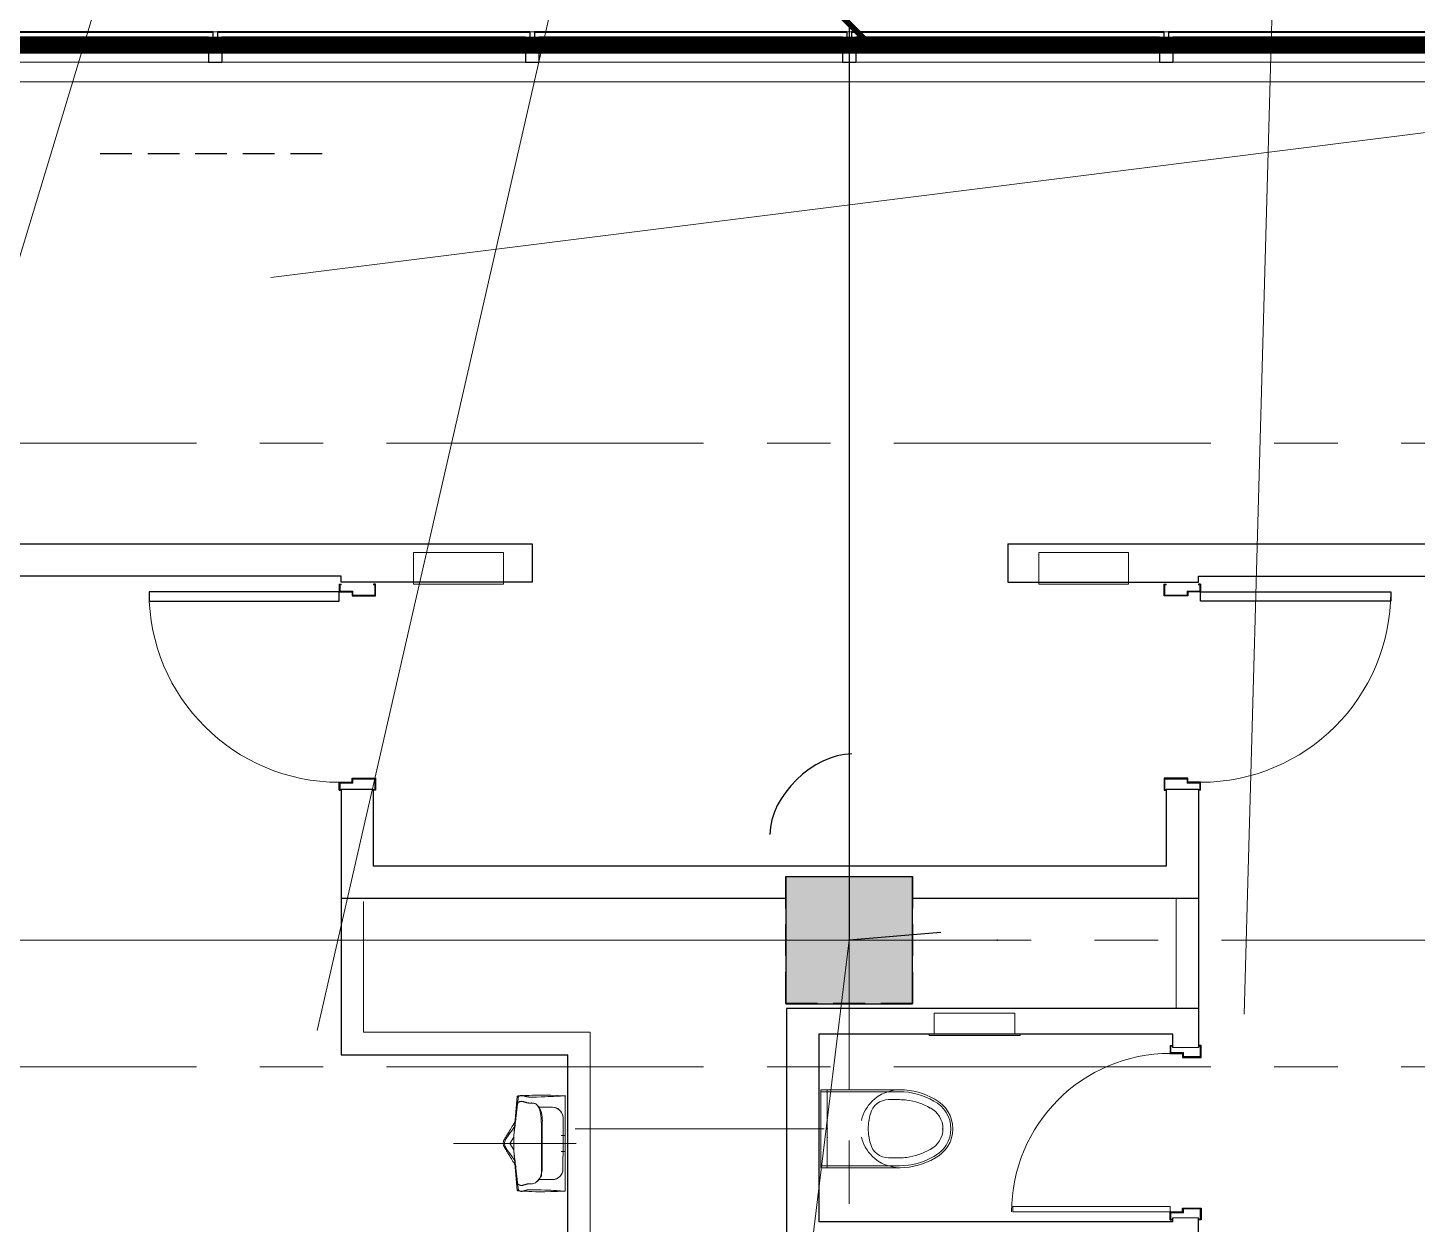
# Model space of a CAD drawing. Header units: inches. Extents: x -26500 to -19489, y -3216 to 2257.
# Drawn here: x -21936.5 to -21673.5, y 873.4 to 1099.7 of the extents above; entities that cross this region are included whole.
import ezdxf

# ---------------------------------------------------------------- set-up
doc = ezdxf.new("R2010")
doc.units = ezdxf.units.IN
doc.header["$LTSCALE"] = 48
doc.header["$MEASUREMENT"] = 0
for name, pattern in [('A113$0$CENTER', [2, 1.25, -0.25, 0.25, -0.25]), ('DASHED2', [0.375, 0.25, -0.125]), ('M2113$0$HIDDEN', [0.375, 0.25, -0.125]), ('NB - PH Mezzanine_plan$0$HIDDEN2', [0.1875, 0.125, -0.0625])]:
    doc.linetypes.add(name, pattern=pattern)
for name, color, linetype in [('A-Detl-Iden', 5, 'Continuous'), ('A113$0$A-ANNO-IDEN', 8, 'Continuous'), ('A113$0$A-ANNO-PATT-13-14', 8, 'Continuous'), ('A113$0$A-COLS-COLS13-14', 8, 'Continuous'), ('A113$0$A-DOOR', 8, 'Continuous'), ('A113$0$A-DOOR-FRAM', 8, 'Continuous'), ('A113$0$A-FLOR-PFIX', 8, 'Continuous'), ('A113$0$A-FLOR-SPCL', 8, 'Continuous'), ('A113$0$A-GLAZ', 8, 'Continuous'), ('A113$0$A-GRID-GRDP0-15', 8, 'Continuous'), ('A113$0$A-WALL-FULL-INTR', 8, 'Continuous'), ('A113$0$A-WALL-INTR', 8, 'Continuous'), ('A113$0$Level 25', 8, 'Continuous'), ('M2113$0$M-CONT-WIRE', 12, 'M2113$0$HIDDEN'), ('M2113$0$M-HVAC-FLEX', 8, 'Continuous'), ('NB - PH Mezzanine_plan$0$STCCOLS1', 1, 'NB - PH Mezzanine_plan$0$HIDDEN2'), ('NB - PH Mezzanine_plan$0$STPTREINF', 1, 'NB - PH Mezzanine_plan$0$HIDDEN2'), ('NB - PH Mezzanine_plan$0$STREINFB', 1, 'NB - PH Mezzanine_plan$0$HIDDEN2'), ('XREF', 7, 'Continuous')]:
    doc.layers.add(name, color=color, linetype=linetype)
doc.styles.add('NB - PH Mezzanine_plan$0$ROMANS', font='romans.shx', dxfattribs={"width": 0.8})
doc.dimstyles.new('NB - PH Mezzanine_plan$0$tce_96', dxfattribs={"dimscale": 96, "dimtxt": 0.09375, "dimasz": 0.075, "dimexe": 0.075, "dimexo": 0.0625, "dimgap": 0.03125, "dimtad": 1, "dimdec": 3, "dimzin": 3, "dimdsep": 46, "dimlunit": 4, "dimtxsty": 'NB - PH Mezzanine_plan$0$ROMANS', "dimblk": 'NB - PH Mezzanine_plan$0$_ArchTick', "dimcen": 0, "dimdle": 0.075, "dimclrd": 3, "dimclre": 3, "dimclrt": 10, "dimadec": 0, "dimazin": 1, "dimtfac": 1, "dimtdec": 3, "dimtmove": 0, "dimatfit": 3, "dimldrblk": 'NB - PH Mezzanine_plan$0$_ArchTick', "dimfxl": 1, "dimtolj": 1, "dimtzin": 3, "dimlwd": -1, "dimlwe": -1, "dimarcsym": 0})

# ---------------------------------------------------------------- blocks, each defined once
blk = doc.blocks.new('A113$0$roof5win_22')
at = {"layer": 'A113$0$A-GLAZ', "linetype": 'Continuous', "lineweight": 30}
for p, q in [((0.8125, 5.75), (0.8125, 4.75)), ((1.6875, 5.75), (1.6875, 4.75)), ((0, 4.75), (0, 0)), ((0, 4.75), (2.5, 4.75)), ((2.5, 4.75), (2.5, 0)), ((0, 0), (2.5, 0))]:
    blk.add_line(p, q, dxfattribs=at)
at = {"layer": 'A113$0$A-GLAZ', "linetype": 'Continuous', "lineweight": 0}
for p, q in [((1.6875, 5.75), (0.8125, 5.75)), ((2.5, 0), (60, 0))]:
    blk.add_line(p, q, dxfattribs=at)
at = {"layer": 'A113$0$A-GLAZ', "linetype": 'Continuous', "lineweight": 40}
for p, q in [((1.6875, 5.75), (60.8125, 5.75)), ((2.5, 4.75), (60, 4.75))]:
    blk.add_line(p, q, dxfattribs=at)
blk = doc.blocks.new('A113$0$36D478_16')
at = {"layer": 'A113$0$A-DOOR', "linetype": 'Continuous', "lineweight": 0, "extrusion": (0, 0, -1)}
blk.add_arc((6.51, -0.85), 36, 270, 360, dxfattribs=at)
at = {"layer": 'A113$0$A-DOOR', "linetype": 'Continuous', "lineweight": 30}
blk.add_3dface([(-42.51, -0.85), (-42.51, -2.6), (-6.51, -2.6), (-6.51, -0.85)], dxfattribs=at)
at = {"layer": 'A113$0$A-DOOR-FRAM', "linetype": 'Continuous', "lineweight": 30}
for p, q in [((-6.51, 0.65), (-6.51, -0.85)), ((-6.51, 0.65), (-6.14, 0.65)), ((0.37, 0.65), (0, 0.65)), ((0.37, -1.6), (0.37, 0.65)), ((-6.51, -0.85), (-4.09, -0.85)), ((-4.09, -0.85), (-4.09, -1.6)), ((-4.09, -1.6), (0.37, -1.6)), ((-4.09, -36.85), (-4.09, -36.1)), ((-4.09, -36.1), (0.36, -36.1)), ((0.36, -36.1), (0.36, -38.35)), ((-6.51, -38.35), (-6.51, -36.85)), ((-6.51, -36.85), (-4.09, -36.85)), ((-6.51, -38.35), (-6.14, -38.35)), ((0.36, -38.35), (-0.01, -38.35))]:
    blk.add_line(p, q, dxfattribs=at)
at = {"layer": 'A113$0$A-DOOR-FRAM', "linetype": 'Continuous', "lineweight": 13}
for p, q in [((-6.36, 0.5), (-6.36, -0.7)), ((-6.36, 0.5), (-6.14, 0.5)), ((-6.14, 0.65), (-6.14, 0.5)), ((0, 0.5), (0, 0.65)), ((0.22, 0.5), (0, 0.5)), ((0.22, -1.45), (0.22, 0.5)), ((-6.36, -0.7), (-3.94, -0.7)), ((-3.94, -0.7), (-3.94, -1.45)), ((-3.94, -1.45), (0.22, -1.45)), ((-3.94, -37), (-3.94, -36.25)), ((-3.94, -36.25), (0.21, -36.25)), ((0.21, -36.25), (0.21, -38.2)), ((-6.36, -38.2), (-6.36, -37)), ((-6.36, -37), (-3.94, -37)), ((-6.36, -38.2), (-6.14, -38.2)), ((-6.14, -38.35), (-6.14, -38.2)), ((0.21, -38.2), (-0.01, -38.2)), ((-0.01, -38.2), (-0.01, -38.35))]:
    blk.add_line(p, q, dxfattribs=at)
blk = doc.blocks.new('A113$0$36D478_17')
at = {"layer": 'A113$0$A-DOOR', "linetype": 'Continuous', "lineweight": 0}
blk.add_arc((6.53, -0.85), 36, 270, 360, dxfattribs=at)
at = {"layer": 'A113$0$A-DOOR', "linetype": 'Continuous', "lineweight": 30}
blk.add_3dface([(42.53, -0.85), (42.53, -2.6), (6.53, -2.6), (6.53, -0.85)], dxfattribs=at)
at = {"layer": 'A113$0$A-DOOR-FRAM', "linetype": 'Continuous', "lineweight": 30}
for p, q in [((-0.37, -1.6), (-0.37, 0.65)), ((-0.37, 0.65), (0, 0.65)), ((6.53, 0.65), (6.16, 0.65)), ((6.53, 0.65), (6.53, -0.85)), ((4.11, -1.6), (-0.37, -1.6)), ((6.53, -0.85), (4.11, -0.85)), ((4.11, -0.85), (4.11, -1.6)), ((-0.36, -36.1), (-0.36, -38.35)), ((4.11, -36.1), (-0.36, -36.1)), ((4.11, -36.85), (4.11, -36.1)), ((-0.36, -38.35), (0.01, -38.35)), ((6.53, -36.85), (4.11, -36.85)), ((6.53, -38.35), (6.16, -38.35)), ((6.53, -38.35), (6.53, -36.85))]:
    blk.add_line(p, q, dxfattribs=at)
at = {"layer": 'A113$0$A-DOOR-FRAM', "linetype": 'Continuous', "lineweight": 13}
for p, q in [((-0.22, -1.45), (-0.22, 0.5)), ((-0.22, 0.5), (0, 0.5)), ((0, 0.5), (0, 0.65)), ((6.16, 0.65), (6.16, 0.5)), ((6.38, 0.5), (6.16, 0.5)), ((6.38, 0.5), (6.38, -0.7)), ((3.96, -1.45), (-0.22, -1.45)), ((6.38, -0.7), (3.96, -0.7)), ((3.96, -0.7), (3.96, -1.45)), ((3.96, -36.25), (-0.21, -36.25)), ((-0.21, -36.25), (-0.21, -38.2)), ((3.96, -37), (3.96, -36.25)), ((-0.21, -38.2), (0.01, -38.2)), ((0.01, -38.2), (0.01, -38.35)), ((6.38, -37), (3.96, -37)), ((6.16, -38.35), (6.16, -38.2)), ((6.38, -38.2), (6.16, -38.2)), ((6.38, -38.2), (6.38, -37))]:
    blk.add_line(p, q, dxfattribs=at)
blk = doc.blocks.new('A113$0$WASHBR_2')
at = {"layer": 'A113$0$A-FLOR-PFIX', "linetype": 'Continuous', "lineweight": 13}
for p, q in [((-8.85, 9.04), (-9.75, 1.56)), ((-9.06, 8.94), (-9.75, 1.56)), ((-9.08, 8.96), (-9.06, 8.97)), ((-9.08, 8.95), (-9.08, 8.96)), ((-9.07, 8.95), (-9.08, 8.95)), ((-9.06, 8.94), (-9.07, 8.95)), ((-9.06, 8.97), (-9.05, 8.98)), ((-9.04, 8.94), (-9.06, 8.94)), ((-9.05, 8.98), (-9.02, 9)), ((-9.02, 8.94), (-9.04, 8.94)), ((-9.02, 9), (-8.99, 9.01)), ((-8.99, 8.94), (-9.02, 8.94)), ((-8.99, 9.01), (-8.95, 9.02)), ((-8.96, 8.94), (-8.99, 8.94)), ((-8.93, 8.95), (-8.96, 8.94)), ((-8.95, 9.02), (-8.9, 9.03)), ((-8.89, 8.95), (-8.93, 8.95)), ((-8.9, 9.03), (-8.85, 9.04)), ((-8.86, 8.96), (-8.89, 8.95)), ((-8.82, 8.97), (-8.86, 8.96)), ((-8.85, 9.04), (-8.78, 9.04)), ((-8.79, 8.98), (-8.82, 8.97)), ((-8.75, 9), (-8.79, 8.98)), ((-8.78, 9.04), (-8.7, 9.05)), ((-8.71, 9.01), (-8.75, 9)), ((-8.67, 9.03), (-8.71, 9.01)), ((-8.71, 7.89), (-8.67, 7.9)), ((-8.7, 9.05), (-8.59, 9.06)), ((-8.63, 9.04), (-8.67, 9.03)), ((-8.67, 7.9), (-8.63, 7.92)), ((-8.59, 9.06), (-8.63, 9.04)), ((-8.63, 7.92), (-8.59, 7.93)), ((-8.55, 9.07), (-8.59, 9.06)), ((-8.59, 9.06), (-8.45, 9.06)), ((-8.59, 7.93), (-8.55, 7.95)), ((-8.51, 9.09), (-8.55, 9.07)), ((-8.55, 7.95), (-8.51, 7.96)), ((-8.47, 9.1), (-8.51, 9.09)), ((-8.51, 7.96), (-8.47, 7.98)), ((-8.42, 9.11), (-8.47, 9.1)), ((-8.47, 7.98), (-8.42, 7.99)), ((-8.45, 9.06), (-8.26, 9.07)), ((-8.38, 9.12), (-8.42, 9.11)), ((-8.42, 7.99), (-8.38, 8)), ((-8.33, 9.13), (-8.38, 9.12)), ((-8.38, 8), (-8.33, 8.01)), ((-8.29, 9.14), (-8.33, 9.13)), ((-8.33, 8.01), (-8.29, 8.01)), ((-8.24, 9.14), (-8.29, 9.14)), ((-8.29, 8.01), (-8.24, 8.01)), ((-8.26, 9.07), (-8.02, 9.08)), ((-8.19, 9.14), (-8.24, 9.14)), ((-8.24, 8.01), (-8.2, 8.01)), ((-8.2, 8.01), (-8.15, 8.01)), ((-8.15, 9.13), (-8.19, 9.14)), ((-8.1, 9.12), (-8.15, 9.13)), ((-8.15, 8.01), (-8.1, 8)), ((-8.05, 9.11), (-8.1, 9.12)), ((-8.1, 8), (-8.05, 7.99)), ((-8, 9.1), (-8.05, 9.11)), ((-8.05, 7.99), (-8, 7.98)), ((-8.02, 9.08), (-7.71, 9.1)), ((-7.95, 9.09), (-8, 9.1)), ((-8, 7.98), (-7.95, 7.96)), ((-7.9, 9.07), (-7.95, 9.09)), ((-7.95, 7.96), (-7.9, 7.95)), ((-7.85, 9.06), (-7.9, 9.07)), ((-7.9, 7.95), (-7.85, 7.93)), ((-7.8, 9.04), (-7.85, 9.06)), ((-7.85, 7.93), (-7.8, 7.92)), ((-7.75, 9.03), (-7.8, 9.04)), ((-7.8, 7.92), (-7.75, 7.9)), ((-7.69, 9.01), (-7.75, 9.03)), ((-7.75, 7.9), (-7.69, 7.88)), ((-7.71, 9.1), (-7.32, 9.12)), ((-7.64, 8.99), (-7.69, 9.01)), ((-7.58, 8.98), (-7.64, 8.99)), ((-7.53, 8.96), (-7.58, 8.98)), ((-7.47, 8.95), (-7.53, 8.96)), ((-7.41, 8.93), (-7.47, 8.95)), ((-7.36, 8.91), (-7.41, 8.93)), ((-7.3, 8.9), (-7.36, 8.91)), ((-7.32, 9.12), (-6.84, 9.14)), ((-7.24, 8.88), (-7.3, 8.9)), ((-7.18, 8.87), (-7.24, 8.88)), ((-7.11, 8.86), (-7.18, 8.87)), ((-7.04, 8.84), (-7.11, 8.86)), ((-6.97, 8.84), (-7.04, 8.84)), ((-6.9, 8.83), (-6.97, 8.84)), ((-6.81, 8.82), (-6.9, 8.83)), ((-6.84, 9.14), (-6.27, 9.17)), ((-6.72, 8.81), (-6.81, 8.82)), ((-6.61, 8.81), (-6.72, 8.81)), ((-6.47, 8.81), (-6.61, 8.81)), ((-6.29, 8.81), (-6.47, 8.81)), ((-6.07, 8.81), (-6.29, 8.81)), ((-6.27, 9.17), (-5.58, 9.19)), ((-5.79, 8.8), (-6.07, 8.81)), ((-5.46, 8.8), (-5.79, 8.8)), ((-5.58, 9.19), (-4.77, 9.2)), ((-4.55, 8.84), (-5.46, 8.8)), ((-4.77, 9.2), (-3.82, 9.2)), ((-3.84, 8.88), (-4.55, 8.84)), ((-3.25, 8.9), (-3.84, 8.88)), ((-3.82, 9.2), (-2.71, 9.18)), ((-2.72, 8.93), (-3.25, 8.9)), ((-2.2, 8.95), (-2.72, 8.93)), ((-2.71, 9.18), (-1.44, 9.13)), ((-1.61, 8.97), (-2.2, 8.95)), ((-0.89, 9.01), (-1.61, 8.97)), ((-1.44, 9.13), (0.01, 9.05)), ((0.01, 9.05), (-0.89, 9.01)), ((0.01, 9.05), (-0.01, -8.95)), ((0.01, 9.05), (0.01, 3.8)), ((-9.02, 7.76), (-9.01, 7.78)), ((-9.02, 7.72), (-9.02, 7.76)), ((-9.01, 7.67), (-9.02, 7.72)), ((-9.01, 7.78), (-8.99, 7.8)), ((-8.99, 7.61), (-9.01, 7.67)), ((-8.99, 7.8), (-8.96, 7.81)), ((-8.95, 7.52), (-8.99, 7.61)), ((-8.96, 7.81), (-8.93, 7.82)), ((-8.93, 7.82), (-8.9, 7.83)), ((-8.9, 7.83), (-8.86, 7.84)), ((-8.86, 7.84), (-8.82, 7.85)), ((-8.82, 7.85), (-8.79, 7.86)), ((-8.79, 7.86), (-8.75, 7.87)), ((-8.75, 7.87), (-8.71, 7.89)), ((-7.69, 7.88), (-7.64, 7.87)), ((-7.64, 7.87), (-7.58, 7.85)), ((-7.58, 7.85), (-7.53, 7.84)), ((-7.53, 7.84), (-7.47, 7.82)), ((-7.47, 7.82), (-7.42, 7.81)), ((-7.42, 7.81), (-7.36, 7.79)), ((-7.36, 7.79), (-7.3, 7.78)), ((-7.3, 7.78), (-7.24, 7.76)), ((-7.24, 7.76), (-7.18, 7.75)), ((-7.18, 7.75), (-7.12, 7.73)), ((-7.12, 7.73), (-7.06, 7.72)), ((-7.06, 7.72), (-7, 7.71)), ((-7, 7.71), (-6.94, 7.7)), ((-6.94, 7.7), (-6.88, 7.69)), ((-6.88, 7.69), (-6.81, 7.69)), ((-6.81, 7.69), (-6.75, 7.69)), ((-6.75, 7.69), (-6.68, 7.68)), ((-6.68, 7.68), (-6.61, 7.68)), ((-6.61, 7.68), (-6.53, 7.68)), ((-6.53, 7.68), (-6.45, 7.68)), ((-6.45, 7.68), (-6.36, 7.68)), ((-6.36, 7.68), (-6.26, 7.68)), ((-6.26, 7.68), (-6.16, 7.68)), ((-6.16, 7.68), (-6.05, 7.67)), ((-6.05, 7.67), (-5.94, 7.65)), ((-5.94, 7.65), (-5.82, 7.62)), ((-5.82, 7.62), (-5.7, 7.58)), ((-5.7, 7.58), (-5.58, 7.52)), ((-5.58, 7.52), (-5.46, 7.44)), ((-5.46, 7.44), (-5.34, 7.33)), ((-5.34, 7.33), (-5.22, 7.2)), ((-5.28, 7.27), (-4.91, 6.89)), ((-5.22, 7.2), (-5.11, 7.04)), ((-2.42, 6.89), (-5.12, 6.91)), ((-5.11, 7.04), (-5, 6.85)), ((-5, 6.85), (-4.9, 6.62)), ((-4.99, 6.89), (-2.42, 6.89)), ((-4.9, 6.62), (-4.8, 6.36)), ((-4.8, 6.36), (-4.72, 6.05)), ((-4.72, 6.05), (-4.65, 5.69)), ((-4.65, 5.69), (-4.6, 5.28)), ((-4.6, 5.28), (-4.56, 4.82)), ((-1.89, 6.82), (-2.42, 6.89)), ((-1.42, 6.63), (-1.89, 6.82)), ((-1, 6.31), (-1.42, 6.63)), ((-1, 6.31), (-1, 6.31)), ((-0.68, 5.9), (-1, 6.31)), ((-0.46, 5.34), (-0.68, 5.9)), ((-0.41, 4.89), (-0.46, 5.34)), ((-10.51, 2.45), (-10.37, 2.68)), ((-10.37, 2.68), (-10.22, 2.92)), ((-10.22, 2.92), (-10.07, 3.19)), ((-10.19, 2.4), (-9.93, 2.76)), ((-10.07, 3.19), (-9.91, 3.46)), ((-9.93, 2.76), (-9.67, 3.13)), ((-9.91, 3.46), (-9.75, 3.74)), ((-9.75, 3.74), (-9.59, 4.02)), ((-9.67, 3.13), (-9.42, 3.49)), ((-9.59, 4.02), (-9.44, 4.3)), ((-9.44, 4.3), (-9.3, 4.56)), ((-4.56, 4.82), (-4.53, 4.27)), ((-4.53, 4.27), (-4.51, 3.65)), ((-4.51, 3.65), (-4.5, 2.92)), ((-4.5, 2.92), (-4.5, 2.09)), ((-4.33, 3.99), (-4.34, -3.88)), ((-0.41, 0.05), (-0.41, 4.89)), ((-0.41, 4.89), (-0.41, 0.05)), ((0.01, 3.8), (0.01, 3.78)), ((0.01, 3.78), (0.01, 3.75)), ((0.01, 3.75), (0.01, 3.7)), ((0.01, 3.7), (0.01, 3.61)), ((0.01, 3.61), (0.01, 3.54)), ((0.01, 3.54), (0.01, 3.42)), ((0.01, 3.42), (0.01, 3.3)), ((0.01, 3.3), (0.01, 3.16)), ((0.01, 3.16), (0.01, 2.98)), ((0.01, 2.98), (0.01, 2.78)), ((0.01, 2.78), (0.01, 2.57)), ((-11.75, 0.06), (-11.74, 0.21)), ((-11.75, 0.06), (-11.5, 0.06)), ((-11.74, -0.09), (-11.75, 0.06)), ((-11.74, 0.21), (-11.7, 0.36)), ((-11.7, 0.36), (-11.66, 0.51)), ((-11.66, 0.51), (-11.59, 0.66)), ((-11.59, 0.66), (-11.52, 0.8)), ((-11.52, 0.8), (-11.43, 0.95)), ((-11.5, 0.06), (-11.47, 0.23)), ((-11.5, 0.06), (-11.47, -0.11)), ((-11.5, 0.06), (-11.07, 0.06)), ((-11.47, 0.23), (-11.44, 0.39)), ((-11.44, 0.39), (-11.4, 0.53)), ((-11.43, 0.95), (-11.34, 1.1)), ((-11.4, 0.53), (-11.33, 0.67)), ((-11.34, 1.1), (-11.25, 1.25)), ((-11.33, 0.67), (-11.25, 0.83)), ((-11.25, 1.25), (-11.15, 1.4)), ((-11.25, 0.83), (-11.15, 1)), ((-11.15, 1.4), (-11.06, 1.55)), ((-11.15, 1), (-11.02, 1.2)), ((-11.07, 0.06), (-10.47, 0.06)), ((-11.06, 1.55), (-10.96, 1.71)), ((-11.02, 1.2), (-10.85, 1.44)), ((-10.96, 1.71), (-10.86, 1.87)), ((-10.86, 1.87), (-10.75, 2.05)), ((-10.85, 1.44), (-10.66, 1.72)), ((-10.75, 2.05), (-10.63, 2.24)), ((-10.66, 1.72), (-10.43, 2.05)), ((-10.63, 2.24), (-10.51, 2.45)), ((-9.75, 1.25), (-10.5, 0.06)), ((-10.3, 0.06), (-10.5, 0.06)), ((-10.5, 0.06), (-9.75, -1.13)), ((-10.47, 0.06), (-9.75, 0.06)), ((-10.43, 2.05), (-10.19, 2.4)), ((-10.22, 0.06), (-10.3, 0.06)), ((-10.14, 0.06), (-10.22, 0.06)), ((-10.06, 0.06), (-10.14, 0.06)), ((-9.97, 0.06), (-10.06, 0.06)), ((-9.88, 0.06), (-9.97, 0.06)), ((-9.78, 0.06), (-9.88, 0.06)), ((-9.69, 0.06), (-9.78, 0.06)), ((-9.75, -1.44), (-9.75, 1.56)), ((-9.58, 0.06), (-9.69, 0.06)), ((-9.47, 0.06), (-9.58, 0.06)), ((-9.35, 0.06), (-9.47, 0.06)), ((-9.22, 0.06), (-9.35, 0.06)), ((-9.07, 0.06), (-9.22, 0.06)), ((-8.9, 0.06), (-9.07, 0.06)), ((-8.7, 0.06), (-8.9, 0.06)), ((-8.47, 0.06), (-8.7, 0.06)), ((-8.21, 0.06), (-8.47, 0.06)), ((-7.91, 0.06), (-8.21, 0.06)), ((-7.57, 0.06), (-7.91, 0.06)), ((-7.21, 0.06), (-7.57, 0.06)), ((-6.83, 0.06), (-7.21, 0.06)), ((-6.43, 0.06), (-6.83, 0.06)), ((-6.02, 0.05), (-6.43, 0.06)), ((-5.6, 0.05), (-6.02, 0.05)), ((-5.19, 0.05), (-5.6, 0.05)), ((-4.79, 0.05), (-5.19, 0.05)), ((-4.4, 0.05), (-4.79, 0.05)), ((-4.5, 2.09), (-4.5, 1.14)), ((-4.5, 1.14), (-4.5, 0.05)), ((-4.5, -3.03), (-4.5, 0.05)), ((-4.02, 0.05), (-4.4, 0.05)), ((-4.34, 0.05), (-3.35, 0.05)), ((-3.65, 0.05), (-4.02, 0.05)), ((-3.31, 0.05), (-3.65, 0.05)), ((-3.35, 0.05), (-2.59, 0.05)), ((-3, 0.05), (-3.31, 0.05)), ((-2.7, 0.05), (-3, 0.05)), ((-2.45, 0.05), (-2.7, 0.05)), ((-2.59, 0.05), (-2.01, 0.05)), ((-2.22, 0.05), (-2.45, 0.05)), ((-2.02, 0.05), (-2.22, 0.05)), ((-1.85, 0.05), (-2.02, 0.05)), ((-2.01, 0.05), (-1.6, 0.05)), ((-1.7, 0.05), (-1.85, 0.05)), ((-1.56, 0.05), (-1.7, 0.05)), ((-1.6, 0.05), (-1.32, 0.05)), ((-1.44, 0.05), (-1.56, 0.05)), ((-1.34, 0.05), (-1.44, 0.05)), ((-1.24, 0.05), (-1.34, 0.05)), ((-1.32, 0.05), (-1.14, 0.05)), ((-1.14, 0.05), (-1.24, 0.05)), ((-1.14, 0.05), (-1.02, 0.05)), ((-1.05, 0.05), (-1.14, 0.05)), ((-0.95, 0.05), (-1.05, 0.05)), ((-1.02, 0.05), (-0.93, 0.05)), ((-0.85, 0.05), (-0.95, 0.05)), ((-0.93, 0.05), (-0.86, 0.05)), ((-0.86, 0.05), (-0.78, 0.05)), ((-0.75, 0.05), (-0.85, 0.05)), ((-0.78, 0.05), (-0.71, 0.05)), ((-0.64, 0.05), (-0.75, 0.05)), ((0.01, 1.55), (-0.74, 1.55)), ((-0.71, 0.05), (-0.64, 0.05)), ((-0.64, 0.05), (-0.58, 0.05)), ((-0.53, 0.05), (-0.64, 0.05)), ((-0.58, 0.05), (-0.52, 0.05)), ((-0.41, 0.05), (-0.53, 0.05)), ((-0.52, 0.05), (-0.46, 0.05)), ((-0.46, 0.05), (-0.41, 0.05)), ((-0.42, -4.79), (-0.41, 0.05)), ((-0.41, 0.05), (-0.42, -4.79)), ((-0.41, 0.05), (-0.39, 0.05)), ((-0.36, 0.05), (-0.41, 0.05)), ((-0.39, 0.05), (-0.37, 0.05)), ((-0.37, 0.05), (-0.35, 0.05)), ((-0.34, 0.05), (-0.36, 0.05)), ((-0.35, 0.05), (-0.34, 0.05)), ((-0.34, 0.05), (-0.34, 0.05)), ((0.01, 1.55), (0, -1.45)), ((0.01, 2.57), (0.01, 2.29)), ((0.01, 2.29), (0.01, 2.1)), ((0.01, 2.1), (0.01, 1.79)), ((0.01, 1.79), (0.01, 1.55)), ((0.01, 1.55), (0.01, 1.55)), ((-11.7, -0.24), (-11.74, -0.09)), ((-11.65, -0.4), (-11.7, -0.24)), ((-11.58, -0.56), (-11.65, -0.4)), ((-11.49, -0.73), (-11.58, -0.56)), ((-11.38, -0.92), (-11.49, -0.73)), ((-11.47, -0.11), (-11.44, -0.27)), ((-11.44, -0.27), (-11.4, -0.41)), ((-11.4, -0.41), (-11.34, -0.55)), ((-11.26, -1.11), (-11.38, -0.92)), ((-11.34, -0.55), (-11.25, -0.71)), ((-11.12, -1.33), (-11.26, -1.11)), ((-11.25, -0.71), (-11.15, -0.88)), ((-11.15, -0.88), (-11.02, -1.08)), ((-10.98, -1.56), (-11.12, -1.33)), ((-11.02, -1.08), (-10.85, -1.32)), ((-10.83, -1.81), (-10.98, -1.56)), ((-10.85, -1.32), (-10.66, -1.61)), ((-10.66, -2.06), (-10.83, -1.81)), ((-10.66, -1.61), (-10.43, -1.93)), ((-10.5, -2.33), (-10.66, -2.06)), ((-10.34, -2.59), (-10.5, -2.33)), ((-10.43, -1.93), (-10.19, -2.28)), ((-10.18, -2.85), (-10.34, -2.59)), ((-10.19, -2.28), (-9.94, -2.65)), ((-9.09, -8.83), (-9.75, -1.44)), ((-8.86, -8.92), (-9.75, -1.44)), ((0, -1.45), (-0.75, -1.45)), ((0, -1.7), (0, -1.45)), ((0, -1.45), (0, -1.45)), ((0, -2), (0, -1.7)), ((0, -2.19), (0, -2)), ((0, -2.47), (0, -2.19)), ((0, -2.69), (0, -2.47)), ((-10.02, -3.11), (-10.18, -2.85)), ((-9.88, -3.35), (-10.02, -3.11)), ((-9.94, -2.65), (-9.68, -3.02)), ((-9.74, -3.58), (-9.88, -3.35)), ((-9.62, -3.8), (-9.74, -3.58)), ((-9.68, -3.02), (-9.43, -3.38)), ((-9.5, -4), (-9.62, -3.8)), ((-9.4, -4.2), (-9.5, -4)), ((-9.3, -4.38), (-9.4, -4.2)), ((-4.5, -6.11), (-4.5, -3.03)), ((-0.47, -5.24), (-0.7, -5.81)), ((-0.42, -4.79), (-0.47, -5.24)), ((-0.01, -8.95), (0, -3.7)), ((0, -2.88), (0, -2.69)), ((0, -3.06), (0, -2.88)), ((0, -3.2), (0, -3.06)), ((0, -3.33), (0, -3.2)), ((0, -3.44), (0, -3.33)), ((0, -3.51), (0, -3.44)), ((0, -3.6), (0, -3.51)), ((0, -3.65), (0, -3.6)), ((0, -3.69), (0, -3.65)), ((0, -3.7), (0, -3.69)), ((-9.03, -7.56), (-9.04, -7.61)), ((-9.04, -7.61), (-9.04, -7.65)), ((-9.04, -7.65), (-9.03, -7.67)), ((-9, -7.49), (-9.03, -7.56)), ((-9.03, -7.67), (-9.01, -7.69)), ((-9.01, -7.69), (-8.98, -7.7)), ((-8.96, -7.41), (-9, -7.49)), ((-8.98, -7.7), (-8.95, -7.71)), ((-8.95, -7.71), (-8.91, -7.71)), ((-8.91, -7.71), (-8.88, -7.72)), ((-8.88, -7.72), (-8.84, -7.73)), ((-8.84, -7.73), (-8.8, -7.75)), ((-8.8, -7.75), (-8.76, -7.76)), ((-8.76, -7.76), (-8.73, -7.77)), ((-8.73, -7.77), (-8.69, -7.79)), ((-8.69, -7.79), (-8.65, -7.8)), ((-8.65, -7.8), (-8.61, -7.82)), ((-8.61, -7.82), (-8.57, -7.83)), ((-8.57, -7.83), (-8.53, -7.85)), ((-8.53, -7.85), (-8.48, -7.86)), ((-8.48, -7.86), (-8.44, -7.88)), ((-8.44, -7.88), (-8.4, -7.89)), ((-8.4, -7.89), (-8.35, -7.89)), ((-8.17, -7.89), (-8.12, -7.89)), ((-8.12, -7.89), (-8.07, -7.88)), ((-8.07, -7.88), (-8.02, -7.86)), ((-8.02, -7.86), (-7.97, -7.85)), ((-7.97, -7.85), (-7.92, -7.84)), ((-7.92, -7.84), (-7.87, -7.82)), ((-7.87, -7.82), (-7.82, -7.8)), ((-7.82, -7.8), (-7.76, -7.79)), ((-7.76, -7.79), (-7.71, -7.77)), ((-7.71, -7.77), (-7.66, -7.76)), ((-7.66, -7.76), (-7.6, -7.74)), ((-7.6, -7.74), (-7.54, -7.73)), ((-7.54, -7.73), (-7.49, -7.71)), ((-7.49, -7.71), (-7.43, -7.69)), ((-7.43, -7.69), (-7.37, -7.68)), ((-7.37, -7.68), (-7.32, -7.66)), ((-7.32, -7.66), (-7.26, -7.65)), ((-7.26, -7.65), (-7.2, -7.63)), ((-7.2, -7.63), (-7.14, -7.62)), ((-7.14, -7.62), (-7.08, -7.61)), ((-7.08, -7.61), (-7.02, -7.6)), ((-7.02, -7.6), (-6.95, -7.59)), ((-6.95, -7.59), (-6.89, -7.58)), ((-6.89, -7.58), (-6.83, -7.58)), ((-6.83, -7.58), (-6.76, -7.57)), ((-6.76, -7.57), (-6.68, -7.57)), ((-6.68, -7.57), (-6.6, -7.57)), ((-6.6, -7.57), (-6.51, -7.57)), ((-6.51, -7.57), (-6.41, -7.57)), ((-6.41, -7.57), (-6.29, -7.57)), ((-6.29, -7.57), (-6.16, -7.57)), ((-6.16, -7.57), (-6.01, -7.55)), ((-6.01, -7.55), (-5.84, -7.49)), ((-5.84, -7.49), (-5.64, -7.39)), ((-5.64, -7.39), (-5.41, -7.22)), ((-5.41, -7.22), (-5.15, -6.96)), ((-5.3, -7.16), (-4.92, -6.79)), ((-5.15, -6.96), (-4.85, -6.6)), ((-2.43, -6.79), (-5.13, -6.8)), ((-5, -6.79), (-2.44, -6.79)), ((-4.85, -6.6), (-4.5, -6.11)), ((-1.9, -6.72), (-2.43, -6.79)), ((-1.43, -6.53), (-1.9, -6.72)), ((-1.01, -6.21), (-1.43, -6.53)), ((-0.7, -5.81), (-1.01, -6.21)), ((-1.01, -6.21), (-1.01, -6.21)), ((-9.09, -8.83), (-9.1, -8.84)), ((-9.1, -8.84), (-9.09, -8.85)), ((-9.08, -8.83), (-9.09, -8.83)), ((-9.09, -8.85), (-9.08, -8.86)), ((-9.06, -8.82), (-9.08, -8.83)), ((-9.08, -8.86), (-9.07, -8.87)), ((-9.07, -8.87), (-9.04, -8.88)), ((-9.04, -8.82), (-9.06, -8.82)), ((-9.01, -8.82), (-9.04, -8.82)), ((-9.04, -8.88), (-9.01, -8.89)), ((-8.98, -8.83), (-9.01, -8.82)), ((-9.01, -8.89), (-8.97, -8.9)), ((-8.95, -8.83), (-8.98, -8.83)), ((-8.97, -8.9), (-8.92, -8.91)), ((-8.91, -8.84), (-8.95, -8.83)), ((-8.92, -8.91), (-8.86, -8.92)), ((-8.88, -8.85), (-8.91, -8.84)), ((-8.84, -8.86), (-8.88, -8.85)), ((-8.86, -8.92), (-8.8, -8.93)), ((-8.81, -8.87), (-8.84, -8.86)), ((-8.77, -8.88), (-8.81, -8.87)), ((-8.8, -8.93), (-8.72, -8.94)), ((-8.73, -8.9), (-8.77, -8.88)), ((-8.69, -8.91), (-8.73, -8.9)), ((-8.72, -8.94), (-8.61, -8.94)), ((-8.65, -8.93), (-8.69, -8.91)), ((-8.61, -8.94), (-8.65, -8.93)), ((-8.57, -8.96), (-8.61, -8.94)), ((-8.61, -8.94), (-8.47, -8.95)), ((-8.53, -8.97), (-8.57, -8.96)), ((-8.48, -8.99), (-8.53, -8.97)), ((-8.44, -9), (-8.48, -8.99)), ((-8.47, -8.95), (-8.28, -8.96)), ((-8.4, -9.01), (-8.44, -9)), ((-8.35, -9.02), (-8.4, -9.01)), ((-8.35, -7.89), (-8.31, -7.9)), ((-8.31, -9.02), (-8.35, -9.02)), ((-8.31, -7.9), (-8.26, -7.9)), ((-8.26, -9.03), (-8.31, -9.02)), ((-8.28, -8.96), (-8.04, -8.97)), ((-8.26, -7.9), (-8.21, -7.9)), ((-8.21, -9.02), (-8.26, -9.03)), ((-8.21, -7.9), (-8.17, -7.89)), ((-8.17, -9.02), (-8.21, -9.02)), ((-8.12, -9.01), (-8.17, -9.02)), ((-8.07, -9), (-8.12, -9.01)), ((-8.02, -8.99), (-8.07, -9)), ((-8.04, -8.97), (-7.72, -8.99)), ((-7.97, -8.97), (-8.02, -8.99)), ((-7.92, -8.96), (-7.97, -8.97)), ((-7.87, -8.94), (-7.92, -8.96)), ((-7.82, -8.93), (-7.87, -8.94)), ((-7.76, -8.91), (-7.82, -8.93)), ((-7.71, -8.9), (-7.76, -8.91)), ((-7.72, -8.99), (-7.34, -9.01)), ((-7.66, -8.88), (-7.71, -8.9)), ((-7.6, -8.87), (-7.66, -8.88)), ((-7.55, -8.85), (-7.6, -8.87)), ((-7.49, -8.83), (-7.55, -8.85)), ((-7.43, -8.82), (-7.49, -8.83)), ((-7.37, -8.8), (-7.43, -8.82)), ((-7.32, -8.79), (-7.37, -8.8)), ((-7.34, -9.01), (-6.86, -9.03)), ((-7.26, -8.77), (-7.32, -8.79)), ((-7.19, -8.76), (-7.26, -8.77)), ((-7.13, -8.75), (-7.19, -8.76)), ((-7.06, -8.73), (-7.13, -8.75)), ((-6.99, -8.72), (-7.06, -8.73)), ((-6.91, -8.72), (-6.99, -8.72)), ((-6.83, -8.71), (-6.91, -8.72)), ((-6.86, -9.03), (-6.29, -9.06)), ((-6.74, -8.7), (-6.83, -8.71)), ((-6.62, -8.7), (-6.74, -8.7)), ((-6.48, -8.7), (-6.62, -8.7)), ((-6.31, -8.7), (-6.48, -8.7)), ((-6.08, -8.7), (-6.31, -8.7)), ((-6.29, -9.06), (-5.6, -9.08)), ((-5.81, -8.7), (-6.08, -8.7)), ((-5.48, -8.7), (-5.81, -8.7)), ((-5.6, -9.08), (-4.79, -9.09)), ((-4.57, -8.74), (-5.48, -8.7)), ((-4.79, -9.09), (-3.84, -9.09)), ((-3.85, -8.77), (-4.57, -8.74)), ((-3.27, -8.8), (-3.85, -8.77)), ((-3.84, -9.09), (-2.73, -9.07)), ((-2.74, -8.82), (-3.27, -8.8)), ((-2.22, -8.85), (-2.74, -8.82)), ((-2.73, -9.07), (-1.46, -9.03)), ((-1.63, -8.88), (-2.22, -8.85)), ((-0.91, -8.91), (-1.63, -8.88)), ((-1.46, -9.03), (-0.01, -8.95)), ((-0.01, -8.95), (-0.91, -8.91))]:
    blk.add_line(p, q, dxfattribs=at)
for centre, radius, start, end in [((-10.14, 4.34), 5.82, 356.4812, 25.9463), ((-2.41, 4.89), 2, 45.1315, 90.3227), ((-2.41, 4.89), 2, 359.9402, 45.1315), ((-10.15, -4.23), 5.82, 333.9341, 3.3992), ((-2.42, -4.79), 2, 314.749, 359.9402), ((-2.42, -4.79), 2, 269.5577, 314.749)]:
    blk.add_arc(centre, radius, start, end, dxfattribs=at)
for p in [(-8.59, 7.93), (-8.24, 8.01), (-7.85, 7.93), (0.01, 9.05), (-8.99, 7.61), (-8.9, 7.83), (-7.42, 7.81), (-6.94, 7.7), (-6.36, 7.68), (-5.46, 7.44), (-4.65, 5.69), (-10.85, 1.44), (-0.01, -8.95)]:
    blk.add_point(p, dxfattribs=at)
blk = doc.blocks.new('*U745')
at = {"layer": 'A113$0$A-FLOR-SPCL', "linetype": 'Continuous', "lineweight": 13}
for p, q in [((-7.63, -0.5), (-7.63, 3.5)), ((7.62, 3.5), (-7.63, 3.5)), ((7.63, -0.5), (7.62, 3.5)), ((8.63, -0.5), (-8.63, -0.5)), ((-8.63, -0.75), (-8.63, -0.5)), ((8.63, -0.75), (-8.63, -0.75)), ((8.63, -0.75), (8.63, -0.5))]:
    blk.add_line(p, q, dxfattribs=at)
blk = doc.blocks.new('A113$0$AFWALL_7')
at = {"layer": 'A113$0$A-FLOR-PFIX', "linetype": 'Continuous', "lineweight": 13}
for p, q in [((0, 7), (0, 7.38)), ((0, 7.38), (0, 5.92)), ((1.23, 7.38), (0, 7.38)), ((0, 7), (0, 0)), ((14.88, 7), (0, 7)), ((0, 5.64), (0, 5.92)), ((0, 5.1), (0, 5.64)), ((1.23, 3.52), (1.23, 7.38)), ((1.23, 7.38), (1.23, 5.73)), ((15.02, 7.38), (1.23, 7.38)), ((1.23, 5.48), (1.23, 5.73)), ((1.23, 4.99), (1.23, 5.48)), ((14.88, 5.5), (12.83, 5.5)), ((0, 4.4), (0, 5.1)), ((0, 4.4), (0, 3.11)), ((0, 3.11), (0, 2.92)), ((0, 2.92), (0, 2.74)), ((0, 2.74), (0, 2.59)), ((1.23, 4.35), (1.23, 4.99)), ((1.23, 4.35), (1.23, 3.07)), ((1.23, 3.28), (1.23, 3.52)), ((1.23, 2.6), (1.23, 3.28)), ((1.23, 3.07), (1.23, 2.84)), ((1.23, 2.84), (1.23, 2.63)), ((1.23, 2.63), (1.23, 2.45)), ((-0.64, 0), (0.57, 0)), ((0, 1.85), (0, 2.59)), ((0, 0.96), (0, 1.85)), ((0, 0), (0, 0.96)), ((0, -0.96), (0, 0)), ((0, -7), (0, 0)), ((0.64, 0), (0, 0)), ((1.23, 1.62), (1.23, 2.6)), ((1.23, 1.75), (1.23, 2.45)), ((1.23, 0.91), (1.23, 1.75)), ((1.23, 1.59), (1.23, 1.62)), ((1.23, 1.5), (1.23, 1.59)), ((1.23, 1.35), (1.23, 1.5)), ((1.23, 0.92), (1.23, 1.35)), ((1.23, 0.47), (1.23, 0.92)), ((1.23, 0), (1.23, 0.91)), ((1.23, 0), (1.23, 0.47)), ((1.23, -0.47), (1.23, 0)), ((1.29, 0), (1.23, 0)), ((1.23, -0.91), (1.23, 0)), ((7.67, 1.62), (7.66, 1.62)), ((7.66, 1.62), (7.71, 1.62)), ((7.76, 1.62), (7.67, 1.62)), ((8.95, 0), (8.94, 0)), ((8.94, 0), (9, 0)), ((9.05, 0), (8.95, 0)), ((9.14, 1.62), (9.21, 1.62)), ((22.99, 0), (23.05, 0)), ((23.05, 0), (23.09, 0)), ((23.12, 0), (23.13, 0)), ((0, -1.85), (0, -0.96)), ((0, -2.59), (0, -1.85)), ((0, -2.59), (0, -2.74)), ((1.23, -0.92), (1.23, -0.47)), ((1.23, -1.75), (1.23, -0.91)), ((1.23, -1.35), (1.23, -0.92)), ((1.23, -1.5), (1.23, -1.35)), ((1.23, -1.59), (1.23, -1.5)), ((1.23, -1.62), (1.23, -1.59)), ((1.23, -2.6), (1.23, -1.62)), ((1.23, -2.45), (1.23, -1.75)), ((1.23, -2.45), (1.23, -2.63)), ((1.23, -3.28), (1.23, -2.6)), ((9.14, -1.62), (9.21, -1.62)), ((23.09, 0), (23.12, 0)), ((0, -2.74), (0, -2.92)), ((0, -2.92), (0, -3.11)), ((0, -4.4), (0, -3.11)), ((0, -5.1), (0, -4.4)), ((0, -5.64), (0, -5.1)), ((1.23, -2.63), (1.23, -2.84)), ((1.23, -2.84), (1.23, -3.07)), ((1.23, -4.35), (1.23, -3.07)), ((1.23, -3.52), (1.23, -3.28)), ((1.23, -3.52), (1.23, -7.38)), ((1.23, -4.99), (1.23, -4.35)), ((1.23, -5.48), (1.23, -4.99)), ((0, -5.92), (0, -5.64)), ((0, -7.38), (0, -5.92)), ((0, -7), (0, -7.38)), ((14.88, -7), (0, -7)), ((1.23, -7.38), (0, -7.38)), ((1.23, -5.73), (1.23, -5.48)), ((1.23, -7.38), (1.23, -5.73)), ((15.02, -7.38), (1.23, -7.38)), ((14.88, -5.5), (12.83, -5.5))]:
    blk.add_line(p, q, dxfattribs=at)
at = {"layer": 'A113$0$A-FLOR-PFIX', "linetype": 'Continuous', "lineweight": 13, "extrusion": (0, 0, -1)}
for centre, radius, start, end in [((-12.81, 2), 3.5, 13.5658, 90.3559), ((-15.04, -0.16), 7.54, 45.5539, 89.8573), ((-14.88, -6), 13, 89.9999, 120.1594), ((-14.88, -6), 13, 90, 120.1595), ((-14.88, -6), 11.5, 90, 97.1455), ((-14.95, -5.73), 13.11, 90.3147, 120.4286), ((-14.88, -6), 11.5, 97.1455, 120.3826), ((-18.75, 0), 6.25, 116.9802, 180), ((-15.04, -0.16), 7.54, 13.7258, 45.5539), ((-19, 0), 10, 360, 16.3854), ((-18.75, 0), 4.38, 116.3429, 180), ((-18.75, 0), 5.88, 116.881, 180), ((-19, 0), 10, 343.6146, 360), ((-18.75, 0), 4.38, 180, 243.6571), ((-18.75, 0), 5.88, 180, 243.119), ((-18.75, 0), 6.25, 180, 243.0198), ((-15.04, 0.17), 7.54, 314.4461, 346.2742), ((-12.81, -2), 3.5, 269.6441, 346.4342), ((-15.04, 0.17), 7.54, 270.1427, 314.4461), ((-14.88, 6), 13, 239.8405, 270), ((-14.88, 6), 13, 239.8406, 270.0001), ((-14.88, 6), 11.5, 239.6174, 262.8545), ((-14.88, 6), 11.5, 262.8545, 270), ((-14.95, 5.73), 13.11, 239.5714, 269.6853)]:
    blk.add_arc(centre, radius, start, end, dxfattribs=at)
at = {"layer": 'A113$0$A-FLOR-PFIX', "linetype": 'Continuous', "lineweight": 13}
for p in [(0, 0), (1.23, 1.62), (1.23, 0), (1.23, -1.62)]:
    blk.add_point(p, dxfattribs=at)
blk = doc.blocks.new('A113')
at = {"layer": 'A113$0$A-ANNO-IDEN', "lineweight": 0, "transparency": 33554687, "flags": 128}
for points in [[(-21653.61, 1825.56), (-21705.15, 1825.56), (-21966.59, 962.05)], [(-21653.61, 1723.21), (-21695.57, 1723.21), (-21881.71, 910.07)], [(-21658.51, 1627.05), (-21686.42, 1627.05), (-21706.25, 913.13)]]:
    blk.add_lwpolyline(points, dxfattribs=at)
at = {"layer": 'A113$0$A-ANNO-PATT-13-14', "lineweight": 30, "transparency": 33554687}
blk.add_solid([(-21793.02, 915.11, -4909.55), (-21769.02, 915.11, -4909.55), (-21793.02, 939.11, -4909.55), (-21769.02, 939.11, -4909.55)], dxfattribs=at)
at = {"layer": 'A113$0$A-COLS-COLS13-14', "lineweight": 0, "transparency": 33554687}
for p, q in [((-21781.02, 898.97, -4909.55), (-21781.02, 955.24, -4909.55)), ((-21809.02, 927.16, -4909.55), (-21753.02, 927.16, -4909.55))]:
    blk.add_line(p, q, dxfattribs=at)
at = {"layer": 'A113$0$A-COLS-COLS13-14', "lineweight": 30, "transparency": 33554687}
blk.add_point((-21753.02, 927.16, -4909.55), dxfattribs=at)
blk.add_3dface([(-21769.02, 915.11, -4909.55), (-21769.02, 939.11, -4909.55), (-21793.02, 939.11, -4909.55), (-21793.02, 915.11, -4909.55)], dxfattribs=at)
at = {"layer": 'A113$0$A-DOOR', "lineweight": 13, "transparency": 33554687, "elevation": 1992.75, "flags": 128}
blk.add_lwpolyline([(-21747.1, 875.72), (-21720.27, 875.72), (-21720.27, 876.73), (-21747.1, 876.73)], dxfattribs=at)
at = {"layer": 'A113$0$A-DOOR', "lineweight": 0, "transparency": 33554687, "extrusion": (0, 0, -1)}
blk.add_arc((21720.27, 875.72, -1992.75), 30, 360, 90, dxfattribs=at)
at = {"layer": 'A113$0$A-DOOR-FRAM', "lineweight": 30, "transparency": 33554687}
for p, q in [((-21720.27, 907.22, 1992.75), (-21720.27, 905.72, 1992.75)), ((-21720.27, 907.22, 1992.75), (-21719.9, 907.22, 1992.75)), ((-21714.42, 907.22, 1992.75), (-21714.79, 907.22, 1992.75)), ((-21714.42, 904.97, 1992.75), (-21714.42, 907.22, 1992.75)), ((-21720.27, 905.72, 1992.75), (-21717.92, 905.72, 1992.75)), ((-21717.92, 905.72, 1992.75), (-21717.92, 904.97, 1992.75)), ((-21717.92, 904.97, 1992.75), (-21714.42, 904.97, 1992.75)), ((-21720.27, 874.22, 1992.75), (-21720.27, 875.72, 1992.75)), ((-21720.27, 875.72, 1992.75), (-21717.92, 875.72, 1992.75)), ((-21717.92, 875.72, 1992.75), (-21717.92, 876.47, 1992.75)), ((-21717.92, 876.47, 1992.75), (-21714.42, 876.47, 1992.75)), ((-21714.42, 876.47, 1992.75), (-21714.42, 874.22, 1992.75)), ((-21720.27, 874.22, 1992.75), (-21719.9, 874.22, 1992.75)), ((-21714.42, 874.22, 1992.75), (-21714.79, 874.22, 1992.75))]:
    blk.add_line(p, q, dxfattribs=at)
at = {"layer": 'A113$0$A-DOOR-FRAM', "lineweight": 13, "transparency": 33554687}
for p, q in [((-21719.9, 907.22, 1992.75), (-21719.9, 907.07, 1992.75)), ((-21714.79, 907.07, 1992.75), (-21714.79, 907.22, 1992.75)), ((-21720.12, 907.07, 1992.75), (-21720.12, 905.87, 1992.75)), ((-21720.12, 907.07, 1992.75), (-21719.9, 907.07, 1992.75)), ((-21720.12, 905.87, 1992.75), (-21717.77, 905.87, 1992.75)), ((-21717.77, 905.87, 1992.75), (-21717.77, 905.12, 1992.75)), ((-21717.77, 905.12, 1992.75), (-21714.57, 905.12, 1992.75)), ((-21714.57, 907.07, 1992.75), (-21714.79, 907.07, 1992.75)), ((-21714.57, 905.12, 1992.75), (-21714.57, 907.07, 1992.75)), ((-21717.77, 875.57, 1992.75), (-21717.77, 876.32, 1992.75)), ((-21717.77, 876.32, 1992.75), (-21714.57, 876.32, 1992.75)), ((-21714.57, 876.32, 1992.75), (-21714.57, 874.37, 1992.75)), ((-21720.12, 874.37, 1992.75), (-21720.12, 875.57, 1992.75)), ((-21720.12, 875.57, 1992.75), (-21717.77, 875.57, 1992.75)), ((-21720.12, 874.37, 1992.75), (-21719.9, 874.37, 1992.75)), ((-21719.9, 874.22, 1992.75), (-21719.9, 874.37, 1992.75)), ((-21714.57, 874.37, 1992.75), (-21714.79, 874.37, 1992.75)), ((-21714.79, 874.37, 1992.75), (-21714.79, 874.22, 1992.75))]:
    blk.add_line(p, q, dxfattribs=at)
at = {"layer": 'A113$0$A-FLOR-PFIX', "lineweight": 0, "transparency": 33554687}
for p, q in [((-21832.87, 891.47, 1992.75), (-21786.77, 891.47, 1992.75)), ((-21855.89, 888.7, 1992.75), (-21832.68, 888.7, 1992.75))]:
    blk.add_line(p, q, dxfattribs=at)
at = {"layer": 'A113$0$A-FLOR-SPCL', "lineweight": 13, "transparency": 33554687}
for points in [[(-21863.46, 994.46, 1992.75), (-21846.46, 994.46, 1992.75), (-21846.46, 1000.46, 1992.75), (-21863.46, 1000.46, 1992.75)], [(-21745.15, 994.46, 1992.75), (-21728.15, 994.46, 1992.75), (-21728.15, 1000.46, 1992.75), (-21745.15, 1000.46, 1992.75)]]:
    blk.add_3dface(points, dxfattribs=at)
at = {"layer": 'A113$0$A-GRID-GRDP0-15', "linetype": 'A113$0$CENTER', "lineweight": 0, "transparency": 33554687}
for p, q in [((-21781.02, 2113.24), (-21781.02, -676.9)), ((-23884.56, 1021.17), (-20452.76, 1021.17)), ((-24110.57, 927.16), (-20437.54, 927.16)), ((-23884.56, 903.16), (-20364.93, 903.16))]:
    blk.add_line(p, q, dxfattribs=at)
at = {"layer": 'A113$0$A-WALL-FULL-INTR', "lineweight": 30, "transparency": 33554687}
for p, q in [((-21877.15, 996, 1992.75), (-21946.39, 996, 1992.75)), ((-21877.15, 994.88, 1992.75), (-21877.15, 996, 1992.75)), ((-21714.9, 994.88, 1992.75), (-21714.9, 996, 1992.75)), ((-21877.15, 955.65, 1992.75), (-21877.15, 905.48, 1992.75)), ((-21871.02, 955.65, 1992.75), (-21877.15, 955.65, 1992.75)), ((-21871.02, 941.16, 1992.75), (-21871.02, 955.65, 1992.75)), ((-21714.9, 955.65, 1992.75), (-21721.02, 955.65, 1992.75)), ((-21714.9, 955.65, 1992.75), (-21714.9, 906.85, 1992.75)), ((-21793.02, 935.03, 1992.75), (-21877.15, 935.03, 1992.75)), ((-21714.9, 935.03, 1992.75), (-21769.02, 935.03, 1992.75)), ((-21714.9, 914.22, 1992.75), (-21792.9, 914.22, 1992.75)), ((-21792.9, 914.22, 1992.75), (-21792.9, 741.1, 1992.75)), ((-21786.77, 909.35, 1992.75), (-21786.77, 873.85, 1992.75)), ((-21719.77, 909.35, 1992.75), (-21786.77, 909.35, 1992.75)), ((-21719.77, 906.85, 1992.75), (-21719.77, 909.35, 1992.75)), ((-21877.15, 905.48, 1992.75), (-21834.26, 905.48, 1992.75)), ((-21834.26, 871.91, 1992.75), (-21834.26, 905.48, 1992.75)), ((-21719.77, 873.85, 1992.75), (-21786.77, 873.85, 1992.75)), ((-21719.77, 873.85, 1992.75), (-21719.77, 874.6, 1992.75)), ((-21714.9, 866.48, 1992.75), (-21714.9, 874.6, 1992.75))]:
    blk.add_line(p, q, dxfattribs=at)
at = {"layer": 'A113$0$A-WALL-FULL-INTR', "lineweight": 0, "transparency": 33554687}
for p, q in [((-21872.91, 934.45, 1992.75), (-21872.91, 909.72, 1992.75)), ((-21719.15, 935.03, 1992.75), (-21719.15, 914.22, 1992.75)), ((-21830.01, 909.72, 1992.75), (-21872.91, 909.72, 1992.75)), ((-21830.01, 832.85, 1992.75), (-21830.01, 909.72, 1992.75)), ((-21714.9, 906.85, 1992.75), (-21719.77, 906.85, 1992.75)), ((-21714.9, 874.6, 1992.75), (-21719.77, 874.6, 1992.75))]:
    blk.add_line(p, q, dxfattribs=at)
at = {"layer": 'A113$0$A-WALL-FULL-INTR', "lineweight": 30, "transparency": 33554687, "elevation": 1992.75, "flags": 128}
for points in [[(-21962.65, 1002.13), (-21841.02, 1002.13)], [(-21841.02, 1002.13), (-21841.02, 994.88), (-21877.15, 994.88)], [(-21751.02, 1002.13), (-21622.77, 1002.13), (-21622.77, 941.16)], [(-21751.02, 1002.13), (-21751.02, 994.88), (-21714.9, 994.88)], [(-21714.9, 996), (-21628.9, 996)], [(-21721.02, 955.65), (-21721.02, 941.16), (-21871.02, 941.16)]]:
    blk.add_lwpolyline(points, dxfattribs=at)
at = {"layer": 'A113$0$A-WALL-INTR', "lineweight": 0, "transparency": 33554687}
blk.add_line((-22638.27, 1089.49, 1992.75), (-21643.77, 1089.49, 1992.75), dxfattribs=at)
at = {"layer": 'A113$0$Level 25', "lineweight": 0, "transparency": 33554687, "extrusion": (0, 0, -1)}
blk.add_arc((21720.27, 875.72, -1992.75), 30, 360, 90, dxfattribs=at)
at = {"layer": 'A113$0$Level 25', "lineweight": 13, "transparency": 33554687}
blk.add_3dface([(-21720.27, 876.73, 1992.75), (-21750.02, 876.73, 1992.75), (-21750.02, 875.72, 1992.75), (-21720.27, 875.72, 1992.75)], dxfattribs=at)
at = {"layer": 'A113$0$A-DOOR', "lineweight": 0, "transparency": 33554687}
for name, p in [('A113$0$36D478_16', (-21871.01, 993.86, 1992.75)), ('A113$0$36D478_17', (-21721.04, 993.86, 1992.75))]:
    blk.add_blockref(name, p, dxfattribs=at)
at = {"layer": 'A113$0$A-FLOR-PFIX', "lineweight": 13, "transparency": 33554687}
for name, p in [('A113$0$WASHBR_2', (-21834.76, 888.64, 1992.75)), ('A113$0$AFWALL_7', (-21786.4, 891.47, 1992.75))]:
    blk.add_blockref(name, p, dxfattribs=at)
at = {"layer": 'A113$0$A-FLOR-SPCL', "lineweight": 13, "transparency": 33554687}
blk.add_blockref('*U745', (-21757.27, 909.85, 1992.75), dxfattribs=at)
at = {"layer": 'A113$0$A-GLAZ', "lineweight": 30, "transparency": 33554687}
for p in [(-21962.27, 1093.24, 1992.75), (-21902.27, 1093.24, 1992.75), (-21842.27, 1093.24, 1992.75), (-21782.27, 1093.24, 1992.75), (-21722.27, 1093.24, 1992.75)]:
    blk.add_blockref('A113$0$roof5win_22', p, dxfattribs=at)
blk = doc.blocks.new('NB - PH Mezzanine_plan$0$_ArchTick')
at = {"linetype": 'ByBlock', "const_width": 0.15}
blk.add_lwpolyline([(-0.5, -0.5), (0.5, 0.5)], dxfattribs=at)
blk = doc.blocks.new('NB - PH Mezzanine_plan')
at = {"layer": 'NB - PH Mezzanine_plan$0$STCCOLS1', "transparency": 33554687}
blk.add_lwpolyline([(-21793.02, 939.16), (-21769.02, 939.16), (-21769.02, 915.16), (-21793.02, 915.16)], close=True, dxfattribs=at)
at = {"layer": 'NB - PH Mezzanine_plan$0$STPTREINF', "lineweight": 13, "ltscale": 39.370079, "transparency": 33554687}
for points in [[(-21656.08, 1081.9), (-22163.23, 1018.24)], [(-21781.02, 927.16), (-22011.15, 927.16)], [(-21781.02, 927.16), (-21805.03, 729.88)]]:
    blk.add_lwpolyline(points, dxfattribs=at)
at = {"layer": 'NB - PH Mezzanine_plan$0$STREINFB', "transparency": 33554687, "elevation": 0}
blk.add_lwpolyline([(-21922.77, 1075.95), (-21878.18, 1075.95)], dxfattribs=at)
at = {"layer": 'NB - PH Mezzanine_plan$0$STPTREINF', "lineweight": 13, "ltscale": 39.370079, "transparency": 33554687}
for points in [[(-21781.02, 1100.49), (-21781.02, 927.16)], [(-21410.53, 957.76), (-21781.02, 927.16)]]:
    blk.add_leader(points, dimstyle='NB - PH Mezzanine_plan$0$tce_96', override={"dimclrd": 8}, dxfattribs=at)

msp = doc.modelspace()

# ---------------------------------------------------------------- linework, layer by layer
at = {"layer": 'A-Detl-Iden', "linetype": 'DASHED2', "const_width": 3, "elevation": 0, "flags": 128}
msp.add_lwpolyline([(-22047.51, 1096.36), (-22047.51, 613.14), (-21495.53, 613.14), (-21495.53, 1096.36), (-22047.51, 1096.36)], dxfattribs=at)
at = {"layer": 'M2113$0$M-CONT-WIRE', "transparency": 33554687}
msp.add_spline([(-21657.61, 989.41, 0), (-21604.37, 881.89), (-21611.23, 831.08), (-21642.83, 736.22), (-21743.73, 688.73), (-21791.84, 659.52)], degree=3, dxfattribs=at)
at = {"layer": 'M2113$0$M-HVAC-FLEX', "transparency": 33554687, "start_tangent": (-1, 0), "end_tangent": (0, -1)}
msp.add_spline([(-21780.52, 962.37), (-21796.02, 947.16)], degree=3, dxfattribs=at)

# ---------------------------------------------------------------- block references
at = {"layer": 'XREF'}
for name in ['A113', 'NB - PH Mezzanine_plan']:
    msp.add_blockref(name, (0, 0), dxfattribs=at)

doc.saveas('drawing.dxf')
